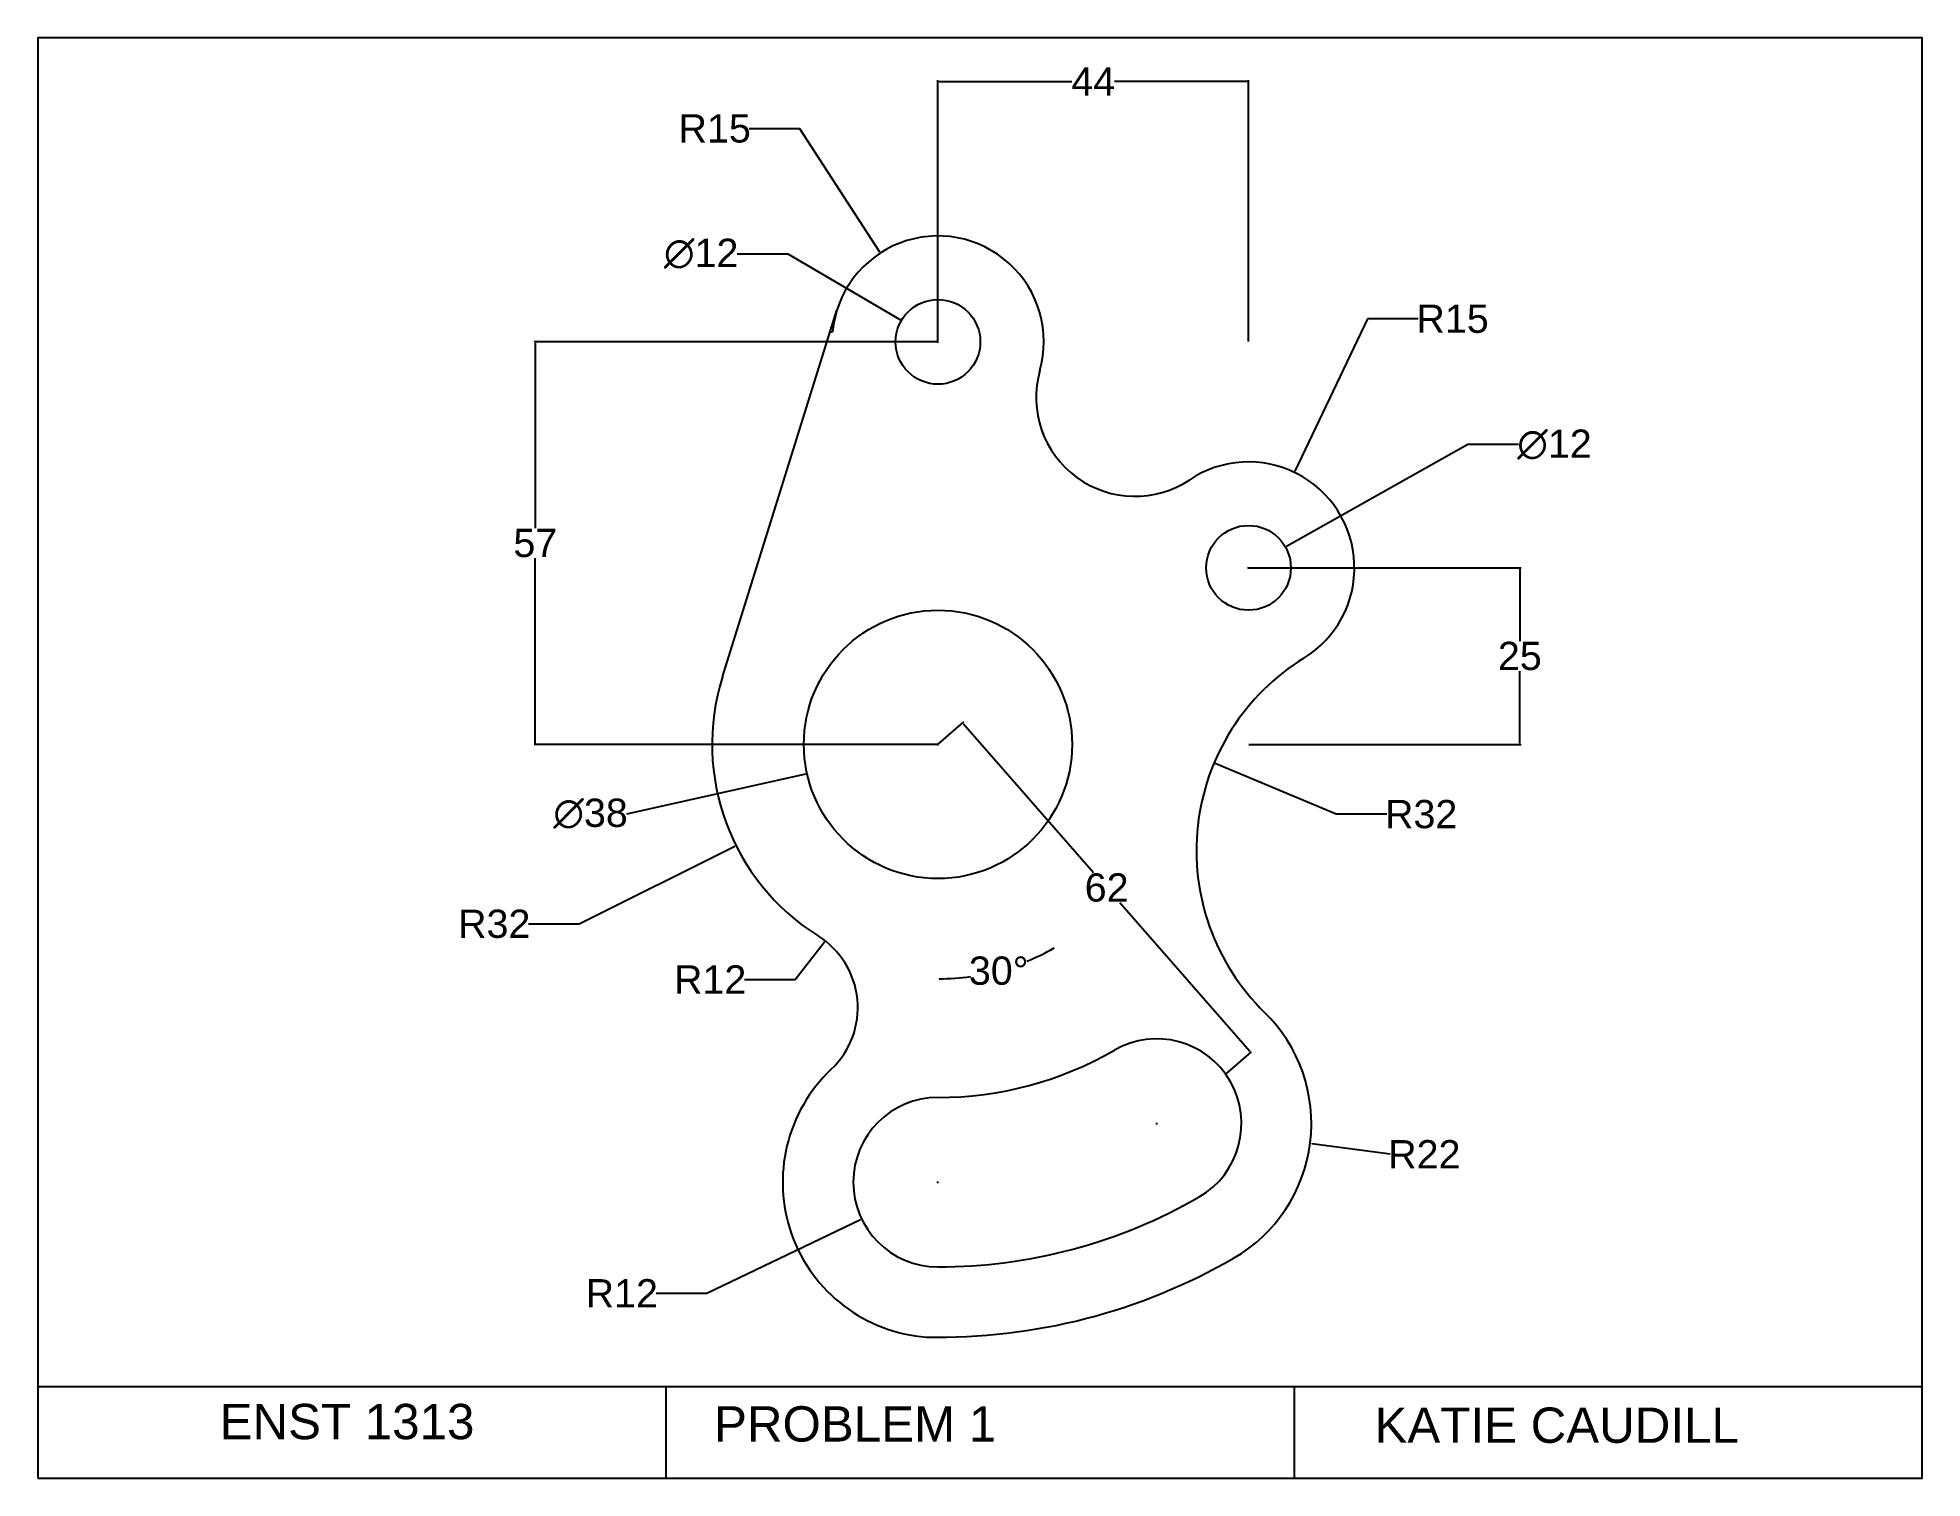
# Model space of a CAD drawing. Header units: millimetres. Extents: x 6 to 273, y 6 to 210.
import ezdxf

# ---------------------------------------------------------------- set-up
doc = ezdxf.new("R2010")
doc.units = ezdxf.units.MM
doc.header["$MEASUREMENT"] = 0
doc.styles.get("Standard").update_dxf_attribs({"font": 'arial.ttf'})
doc.dimstyles.get("Standard").update_dxf_attribs({"dimtxt": 4, "dimasz": 0.18, "dimexe": 0.18, "dimexo": 0.0625, "dimgap": 0.09, "dimtad": 0, "dimtih": 1, "dimtoh": 1, "dimdec": 4, "dimzin": 0, "dimdsep": 46, "dimtxsty": 'Standard', "dimcen": 0.09, "dimadec": 0, "dimazin": 0, "dimtfac": 1, "dimtdec": 4, "dimtofl": 0, "dimtmove": 0, "dimatfit": 3, "dimfxl": 1, "dimtolj": 1, "dimtzin": 0, "dimarcsym": 0})

# ---------------------------------------------------------------- blocks, each defined once
blk = doc.blocks.new('*D1')
at = {"color": 0, "lineweight": -2, "transparency": 16777216}
for p, q in [((133.54, 166.99), (133.54, 203.99)), ((133.72, 203.81), (152.52, 203.81)), ((177.36, 203.81), (158.57, 203.81)), ((177.54, 166.99), (177.54, 203.99))]:
    blk.add_line(p, q, dxfattribs=at)
at = {"color": 0, "transparency": 16777216}
for points in [[(133.72, 203.84), (133.72, 203.78), (133.54, 203.81)], [(177.36, 203.84), (177.36, 203.78), (177.54, 203.81)]]:
    blk.add_solid(points, dxfattribs=at)
at = {"layer": 'Defpoints', "color": 0, "transparency": 16777216}
for p in [(177.54, 203.81), (133.54, 166.93), (177.54, 166.93)]:
    blk.add_point(p, dxfattribs=at)
at = {"color": 0, "transparency": 16777216, "insert": (155.54, 203.81), "char_height": 4, "attachment_point": 5}
blk.add_mtext('\\A1;44', dxfattribs=at)
blk = doc.blocks.new('*D2')
at = {"color": 0, "lineweight": -2, "transparency": 16777216}
for p, q in [((133.45, 47.93), (133.63, 47.93)), ((133.54, 47.84), (133.54, 48.02)), ((100.78, 32.2), (122.56, 42.66)), ((93.6, 32.2), (100.78, 32.2))]:
    blk.add_line(p, q, dxfattribs=at)
at = {"color": 0, "transparency": 16777216}
blk.add_solid([(122.55, 42.69), (122.58, 42.63), (122.73, 42.74)], dxfattribs=at)
at = {"layer": 'Defpoints', "color": 0, "transparency": 16777216}
for p in [(133.54, 47.93), (122.73, 42.74)]:
    blk.add_point(p, dxfattribs=at)
at = {"color": 0, "transparency": 16777216, "insert": (88.75, 32.2), "char_height": 4, "attachment_point": 5}
blk.add_mtext('\\A1;R12', dxfattribs=at)
blk = doc.blocks.new('*D3')
at = {"color": 0, "lineweight": -2, "transparency": 16777216}
for p, q in [((164.45, 56.23), (164.63, 56.23)), ((164.54, 56.14), (164.54, 56.32)), ((197.6, 51.89), (186.53, 53.35))]:
    blk.add_line(p, q, dxfattribs=at)
at = {"color": 0, "transparency": 16777216}
blk.add_solid([(186.54, 53.38), (186.53, 53.32), (186.36, 53.37)], dxfattribs=at)
at = {"layer": 'Defpoints', "color": 0, "transparency": 16777216}
for p in [(164.54, 56.23), (186.36, 53.37)]:
    blk.add_point(p, dxfattribs=at)
at = {"color": 0, "transparency": 16777216, "insert": (202.45, 51.89), "char_height": 4, "attachment_point": 5}
blk.add_mtext('\\A1;R22', dxfattribs=at)
blk = doc.blocks.new('*D4')
at = {"color": 0, "lineweight": -2, "transparency": 16777216}
for start, end in [(292.3352, 299.731), (270.3107, 277.9503)]:
    blk.add_arc((133.54, 109.93), 33.2, start, end, dxfattribs=at)
at = {"color": 0, "transparency": 16777216}
for points in [[(149.99, 81.13), (150.02, 81.07), (150.16, 81.19)], [(133.72, 76.7), (133.72, 76.76), (133.54, 76.73)]]:
    blk.add_solid(points, dxfattribs=at)
at = {"layer": 'Defpoints', "color": 0, "transparency": 16777216}
for p in [(133.54, 109.93), (133.54, 109.93), (139.32, 77.24), (164.54, 56.32), (133.54, 47.84)]:
    blk.add_point(p, dxfattribs=at)
at = {"color": 0, "transparency": 16777216, "insert": (142.15, 77.86), "char_height": 4, "attachment_point": 5}
blk.add_mtext('\\A1;30°', dxfattribs=at)
blk = doc.blocks.new('*D5')
at = {"color": 0, "lineweight": -2, "transparency": 16777216}
for p, q in [((133.59, 109.97), (137.2, 113.12)), ((137.18, 112.86), (155.58, 91.77)), ((177.71, 66.42), (159.3, 87.51)), ((174.35, 63.25), (177.96, 66.4))]:
    blk.add_line(p, q, dxfattribs=at)
at = {"color": 0, "transparency": 16777216}
for points in [[(137.2, 112.88), (137.16, 112.84), (137.06, 113)], [(177.73, 66.44), (177.68, 66.4), (177.82, 66.28)]]:
    blk.add_solid(points, dxfattribs=at)
at = {"layer": 'Defpoints', "color": 0, "transparency": 16777216}
for p in [(133.54, 109.93), (177.82, 66.28), (174.31, 63.21)]:
    blk.add_point(p, dxfattribs=at)
at = {"color": 0, "transparency": 16777216, "insert": (157.44, 89.64), "char_height": 4, "attachment_point": 5}
blk.add_mtext('\\A1;62', dxfattribs=at)
blk = doc.blocks.new('*D6')
at = {"color": 0, "lineweight": -2, "transparency": 16777216}
for p, q in [((177.61, 134.93), (216.16, 134.93)), ((215.98, 134.75), (215.98, 124.56)), ((215.98, 110.11), (215.98, 120.3)), ((177.61, 109.93), (216.16, 109.93))]:
    blk.add_line(p, q, dxfattribs=at)
at = {"color": 0, "transparency": 16777216}
for points in [[(215.95, 134.75), (216.01, 134.75), (215.98, 134.93)], [(215.95, 110.11), (216.01, 110.11), (215.98, 109.93)]]:
    blk.add_solid(points, dxfattribs=at)
at = {"layer": 'Defpoints', "color": 0, "transparency": 16777216}
for p in [(177.54, 134.93), (177.54, 109.93), (215.98, 109.93)]:
    blk.add_point(p, dxfattribs=at)
at = {"color": 0, "transparency": 16777216, "insert": (215.98, 122.43), "char_height": 4, "attachment_point": 5}
blk.add_mtext('\\A1;25', dxfattribs=at)
blk = doc.blocks.new('*D7')
at = {"color": 0, "lineweight": -2, "transparency": 16777216}
for p, q in [((133.48, 166.93), (76.32, 166.93)), ((76.5, 166.75), (76.5, 140.55)), ((76.5, 110.11), (76.5, 136.3)), ((133.48, 109.93), (76.32, 109.93))]:
    blk.add_line(p, q, dxfattribs=at)
at = {"color": 0, "transparency": 16777216}
for points in [[(76.47, 166.75), (76.53, 166.75), (76.5, 166.93)], [(76.47, 110.11), (76.53, 110.11), (76.5, 109.93)]]:
    blk.add_solid(points, dxfattribs=at)
at = {"layer": 'Defpoints', "color": 0, "transparency": 16777216}
for p in [(76.5, 166.93), (133.54, 166.93), (133.54, 109.93)]:
    blk.add_point(p, dxfattribs=at)
at = {"color": 0, "transparency": 16777216, "insert": (76.5, 138.43), "char_height": 4, "attachment_point": 5}
blk.add_mtext('\\A1;57', dxfattribs=at)
blk = doc.blocks.new('*D8')
at = {"color": 0, "lineweight": -2, "transparency": 16777216}
for p, q in [((105.11, 179.41), (112.29, 179.41)), ((112.29, 179.41), (128.22, 170.06)), ((133.45, 166.93), (133.63, 166.93)), ((133.54, 166.84), (133.54, 167.02))]:
    blk.add_line(p, q, dxfattribs=at)
at = {"color": 0, "transparency": 16777216}
blk.add_solid([(128.23, 170.08), (128.2, 170.03), (128.37, 169.97)], dxfattribs=at)
at = {"layer": 'Defpoints', "color": 0, "transparency": 16777216}
for p in [(128.37, 169.97), (138.72, 163.89)]:
    blk.add_point(p, dxfattribs=at)
at = {"color": 0, "transparency": 16777216, "insert": (100, 179.41), "char_height": 4, "attachment_point": 5}
blk.add_mtext('\\A1;∅12', dxfattribs=at)
blk = doc.blocks.new('*D9')
at = {"color": 0, "lineweight": -2, "transparency": 16777216}
for p, q in [((106.79, 197.13), (113.94, 197.13)), ((113.94, 197.13), (125.28, 179.66)), ((133.45, 166.93), (133.63, 166.93)), ((133.54, 166.84), (133.54, 167.02))]:
    blk.add_line(p, q, dxfattribs=at)
at = {"color": 0, "transparency": 16777216}
blk.add_solid([(125.31, 179.68), (125.26, 179.65), (125.38, 179.51)], dxfattribs=at)
at = {"layer": 'Defpoints', "color": 0, "transparency": 16777216}
for p in [(125.38, 179.51), (133.54, 166.93)]:
    blk.add_point(p, dxfattribs=at)
at = {"color": 0, "transparency": 16777216, "insert": (101.91, 197.13), "char_height": 4, "attachment_point": 5}
blk.add_mtext('\\A1;R15', dxfattribs=at)
blk = doc.blocks.new('*D10')
at = {"color": 0, "lineweight": -2, "transparency": 16777216}
for p, q in [((208.6, 152.38), (182.93, 137.96)), ((215.78, 152.38), (208.6, 152.38)), ((177.45, 134.93), (177.63, 134.93)), ((177.54, 134.84), (177.54, 135.02))]:
    blk.add_line(p, q, dxfattribs=at)
at = {"color": 0, "transparency": 16777216}
blk.add_solid([(182.92, 137.98), (182.95, 137.93), (182.77, 137.87)], dxfattribs=at)
at = {"layer": 'Defpoints', "color": 0, "transparency": 16777216}
for p in [(182.77, 137.87), (172.31, 131.99)]:
    blk.add_point(p, dxfattribs=at)
at = {"color": 0, "transparency": 16777216, "insert": (220.89, 152.38), "char_height": 4, "attachment_point": 5}
blk.add_mtext('\\A1;∅12', dxfattribs=at)
blk = doc.blocks.new('*D11')
at = {"color": 0, "lineweight": -2, "transparency": 16777216}
for p, q in [((194.42, 170.18), (184.1, 148.62)), ((201.57, 170.18), (194.42, 170.18)), ((177.45, 134.93), (177.63, 134.93)), ((177.54, 134.84), (177.54, 135.02))]:
    blk.add_line(p, q, dxfattribs=at)
at = {"color": 0, "transparency": 16777216}
blk.add_solid([(184.07, 148.63), (184.13, 148.61), (184.02, 148.46)], dxfattribs=at)
at = {"layer": 'Defpoints', "color": 0, "transparency": 16777216}
for p in [(184.02, 148.46), (177.54, 134.93)]:
    blk.add_point(p, dxfattribs=at)
at = {"color": 0, "transparency": 16777216, "insert": (206.45, 170.18), "char_height": 4, "attachment_point": 5}
blk.add_mtext('\\A1;R15', dxfattribs=at)
blk = doc.blocks.new('*D12')
at = {"color": 0, "lineweight": -2, "transparency": 16777216}
for p, q in [((133.45, 109.93), (133.63, 109.93)), ((133.54, 109.84), (133.54, 110.02)), ((89.47, 100.11), (114.82, 105.76))]:
    blk.add_line(p, q, dxfattribs=at)
at = {"color": 0, "transparency": 16777216}
blk.add_solid([(114.82, 105.79), (114.83, 105.73), (115, 105.8)], dxfattribs=at)
at = {"layer": 'Defpoints', "color": 0, "transparency": 16777216}
for p in [(152.09, 114.06), (115, 105.8)]:
    blk.add_point(p, dxfattribs=at)
at = {"color": 0, "transparency": 16777216, "insert": (84.33, 100.11), "char_height": 4, "attachment_point": 5}
blk.add_mtext('\\A1;∅38', dxfattribs=at)
blk = doc.blocks.new('*D13')
at = {"color": 0, "lineweight": -2, "transparency": 16777216}
for p, q in [((133.45, 109.93), (133.63, 109.93)), ((133.54, 109.84), (133.54, 110.02)), ((82.71, 84.5), (104.76, 95.53)), ((75.52, 84.5), (82.71, 84.5))]:
    blk.add_line(p, q, dxfattribs=at)
at = {"color": 0, "transparency": 16777216}
blk.add_solid([(104.75, 95.56), (104.78, 95.5), (104.92, 95.61)], dxfattribs=at)
at = {"layer": 'Defpoints', "color": 0, "transparency": 16777216}
for p in [(133.54, 109.93), (104.92, 95.61)]:
    blk.add_point(p, dxfattribs=at)
at = {"color": 0, "transparency": 16777216, "insert": (70.68, 84.5), "char_height": 4, "attachment_point": 5}
blk.add_mtext('\\A1;R32', dxfattribs=at)
blk = doc.blocks.new('*D14')
at = {"color": 0, "lineweight": -2, "transparency": 16777216}
for p, q in [((113.31, 76.64), (117.45, 81.97)), ((106.12, 76.64), (113.31, 76.64))]:
    blk.add_line(p, q, dxfattribs=at)
at = {"color": 0, "transparency": 16777216}
blk.add_solid([(117.42, 81.98), (117.47, 81.95), (117.56, 82.11)], dxfattribs=at)
at = {"layer": 'Defpoints', "color": 0, "transparency": 16777216}
for p in [(117.56, 82.11), (110.19, 72.64)]:
    blk.add_point(p, dxfattribs=at)
at = {"color": 0, "transparency": 16777216, "insert": (101.27, 76.64), "char_height": 4, "attachment_point": 5}
blk.add_mtext('\\A1;R12', dxfattribs=at)
blk = doc.blocks.new('*D15')
at = {"color": 0, "lineweight": -2, "transparency": 16777216}
for p, q in [((189.97, 100.03), (172.84, 107.24)), ((197.15, 100.03), (189.97, 100.03))]:
    blk.add_line(p, q, dxfattribs=at)
at = {"color": 0, "transparency": 16777216}
blk.add_solid([(172.85, 107.27), (172.82, 107.22), (172.67, 107.31)], dxfattribs=at)
at = {"layer": 'Defpoints', "color": 0, "transparency": 16777216}
for p in [(172.67, 107.31), (202.16, 94.89)]:
    blk.add_point(p, dxfattribs=at)
at = {"color": 0, "transparency": 16777216, "insert": (202, 100.03), "char_height": 4, "attachment_point": 5}
blk.add_mtext('\\A1;R32', dxfattribs=at)

msp = doc.modelspace()

# ---------------------------------------------------------------- linework, layer by layer
for p, q in [((102.99995, 119.47214), (119.22627, 171.40197)), ((6, 19), (273, 19)), ((6, 19), (6, 6)), ((95, 19), (95, 6)), ((184, 19), (184, 6))]:
    msp.add_line(p, q)
msp.add_lwpolyline([(6, 6), (273, 6), (273, 210), (6, 210)], close=True)
for centre, radius in [((133.54361, 166.92828), 6), ((177.54361, 134.92828), 6), ((133.54361, 109.92828), 19)]:
    msp.add_circle(centre, radius)
for centre, radius, start, end in [((133.54361, 166.92828), 15, 344.2489122, 174.557532), ((130.87735, 119.8789), 50, 104.2008869, 104.6361104), ((161.45466, 159.05598), 14, 164.2489122, 303.696341), ((177.54361, 134.92828), 15, 301.5839475, 123.696341), ((202.15973, 94.89022), 32, 121.5839475, 225.7123112), ((133.54361, 109.92828), 32, 162.6477389, 237.9415792), ((110.18912, 72.63796), 12, 313.3849422, 57.9415792), ((164.45361, 56.23471), 22, 299.9279201, 45.7123112), ((164.54361, 56.23471), 12, 300, 120), ((133.54361, 109.92828), 50, 270, 300), ((133.54361, 47.92828), 22, 133.3849422, 265.7363481), ((133.54361, 47.92828), 12, 90, 270), ((133.54361, 109.92828), 74, 270, 300), ((133.54361, 109.92828), 83.95505, 268.8836916, 299.9279201)]:
    msp.add_arc(centre, radius, start, end)

# ---------------------------------------------------------------- texts
at = {"char_height": 5, "attachment_point": 1}
for s, insert in [('ENST 1313', (31.76917, 16.53592)), ('PROBLEM 1', (101.82235, 16.19824)), ('KATIE CAUDILL', (195.39399, 16.02186))]:
    msp.add_mtext_dynamic_manual_height_columns(s, width=52.6944567, gutter_width=1, heights=[0], dxfattribs=dict(at, insert=insert))

# ---------------------------------------------------------------- dimensions: what is measured, and where the dimension line sits
dim = msp.add_linear_dim(base=(177.54361, 203.8055), p1=(133.54361, 166.92828), p2=(177.54361, 166.92828), dimstyle='Standard', override={"dimdec": 0})
dim.commit()
dim.dimension.update_dxf_attribs({"geometry": '*D1', "text_midpoint": (155.54361, 203.8055)})
for center, mpoint, picture, middle in [((133.54361, 166.92828), (125.37863, 179.51133), '*D9', (101.90888, 197.13498)), ((177.54361, 134.92828), (184.02093, 148.45767), '*D11', (206.45441, 170.17946)), ((133.54361, 109.92828), (104.92492, 95.61147), '*D13', (70.67592, 84.49816)), ((202.15973, 94.89022), (172.66999, 107.3142), '*D15', (202.00194, 100.0266)), ((110.18912, 72.63796), (117.55864, 82.10845), '*D14', (101.27217, 76.64362)), ((164.54361, 56.23471), (186.35639, 53.37072), '*D3', (197.60319, 51.89404)), ((133.54361, 47.92828), (122.72512, 42.73595), '*D2', (88.74932, 32.20498))]:
    dim = msp.add_radius_dim(center=center, mpoint=mpoint, dimstyle='Standard', override={"dimdec": 0})
    dim.commit()
    dim.dimension.update_dxf_attribs({"geometry": picture, "text_midpoint": middle, "dimtype": 164})
for p1, p2, picture, middle in [((138.71679, 163.88885), (128.37042, 169.96771), '*D8', (99.99814, 179.41314)), ((172.31282, 131.98908), (182.77439, 137.86748), '*D10', (220.89392, 152.37788)), ((152.08886, 114.06031), (114.99836, 105.79625), '*D12', (89.46663, 100.10758))]:
    dim = msp.add_diameter_dim_2p(p1=p1, p2=p2, dimstyle='Standard', override={"dimdec": 0})
    dim.commit()
    dim.dimension.update_dxf_attribs({"geometry": picture, "text_midpoint": middle, "dimtype": 163})
for base, p1, p2, picture, middle in [((76.49628, 166.92828), (133.54361, 109.92828), (133.54361, 166.92828), '*D7', (76.49628, 138.42828)), ((215.98256, 109.92828), (177.54361, 134.92828), (177.54361, 109.92828), '*D6', (215.98256, 122.42828))]:
    dim = msp.add_linear_dim(base=base, p1=p1, p2=p2, angle=90, dimstyle='Standard', override={"dimdec": 0})
    dim.commit()
    dim.dimension.update_dxf_attribs({"geometry": picture, "text_midpoint": middle})
dim = msp.add_aligned_dim(p1=(133.54361, 109.92828), p2=(174.30649, 63.21225), distance=4.66779, dimstyle='Standard', override={"dimdec": 0})
dim.commit()
dim.dimension.update_dxf_attribs({"geometry": '*D5', "text_midpoint": (157.44216, 89.63918)})
dim = msp.add_angular_dim_2l(base=(139.31642, 77.23532), line1=((133.54361, 109.92828), (164.54361, 56.32471)), line2=((133.54361, 109.92828), (133.54361, 47.83828)), dimstyle='Standard')
dim.commit()
dim.dimension.update_dxf_attribs({"geometry": '*D4', "text_midpoint": (142.14772, 77.86391)})

doc.saveas('drawing.dxf')
